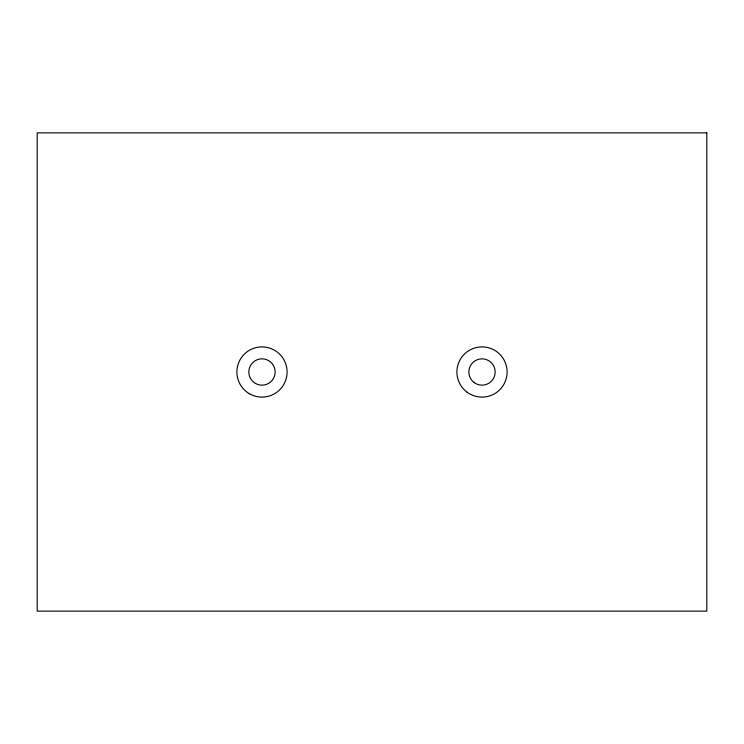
<?xml version="1.0" encoding="UTF-8"?>
<svg xmlns="http://www.w3.org/2000/svg" width="744" height="744" viewBox="0 0 744 744"><rect width="100%" height="100%" fill="white"/><g stroke="black" fill="none" stroke-linecap="round" stroke-linejoin="round"><path stroke-width="1.12" d="M706.8 132.86L37.2 132.86L37.2 611.14L706.8 611.14L706.8 132.86M466.879 392.042A25.11 25.11 0 0 0 506.924 375.078A25.11 25.11 0 0 0 472.208 348.88A25.11 25.11 0 0 0 466.879 392.042M255.415 383.393A13.15 13.15 0 0 0 275.15 372A13.15 13.15 0 0 0 255.415 360.608A13.15 13.15 0 0 0 255.415 383.393M249.435 393.743A25.11 25.11 0 0 0 287.1 372A25.11 25.11 0 0 0 249.435 350.257A25.11 25.11 0 0 0 249.435 393.743M474.086 382.5A13.15 13.15 0 0 0 495.058 373.609A13.15 13.15 0 0 0 476.876 359.891A13.15 13.15 0 0 0 474.086 382.5"/></g></svg>
